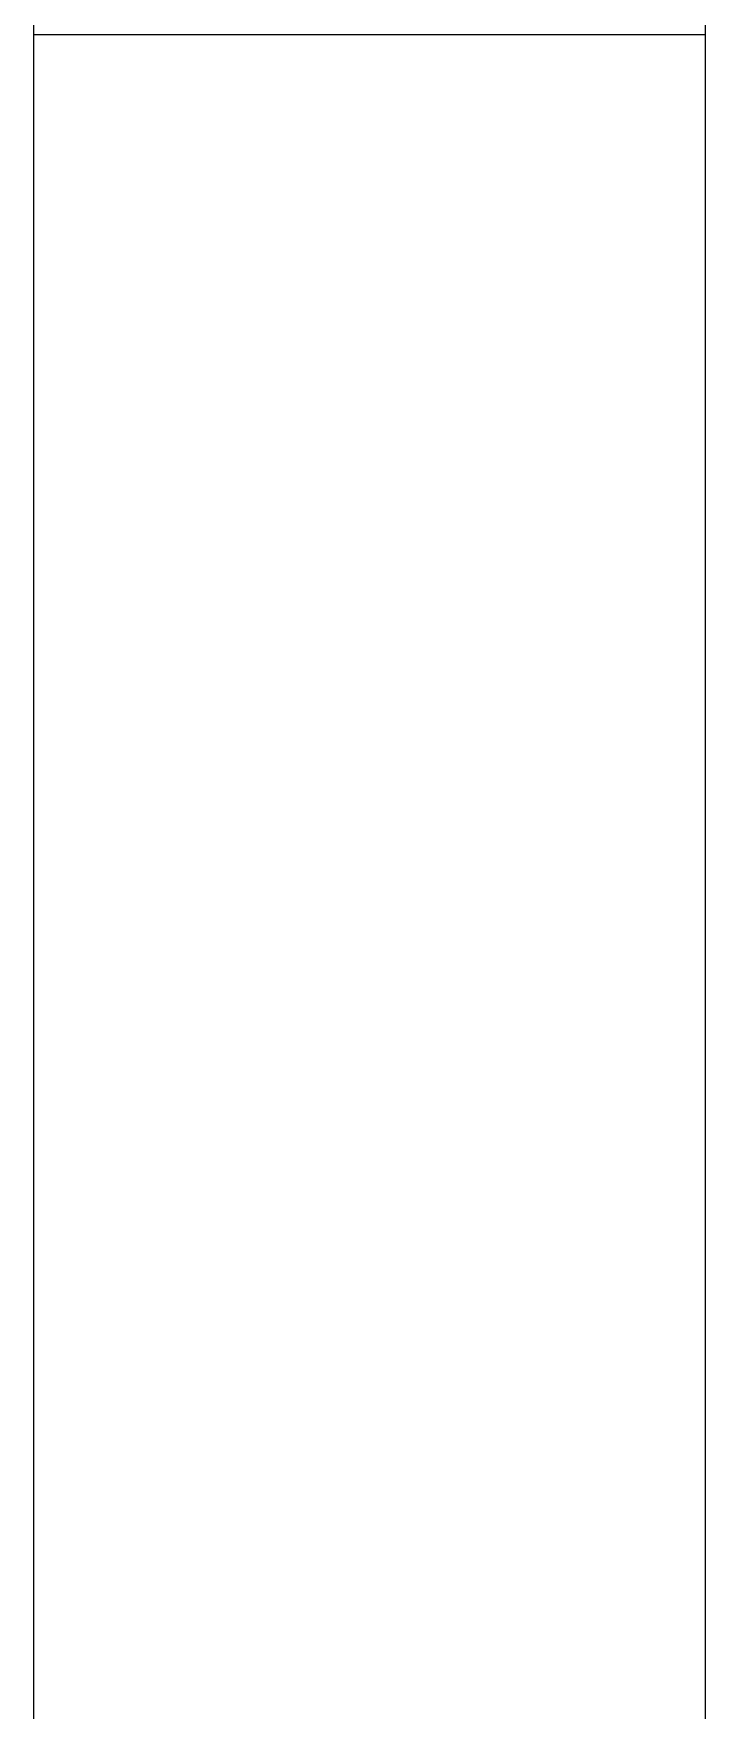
# Model space of a CAD drawing. Extents: x -38350 to 38650, y -35000 to 36000.
# Drawn here: x 20000 to 21000, y -26254 to -23758 of the extents above; entities that cross this region are included whole.
import ezdxf

# ---------------------------------------------------------------- set-up
doc = ezdxf.new("R2010")
doc.units = 0
doc.header["$MEASUREMENT"] = 0
doc.layers.add('Layer1', color=10, linetype='Continuous')

msp = doc.modelspace()

# ---------------------------------------------------------------- linework, layer by layer
for p, q in [((20000, -15000), (20000, -30000)), ((21000, -30000), (21000, -15000))]:
    msp.add_line(p, q)
at = {"layer": 'Layer1'}
for p, q in [((21000, -23760), (20000, -23760)), ((20000, -23760), (20000, -30000)), ((21000, -30000), (21000, -23760))]:
    msp.add_line(p, q, dxfattribs=at)

doc.saveas('drawing.dxf')
